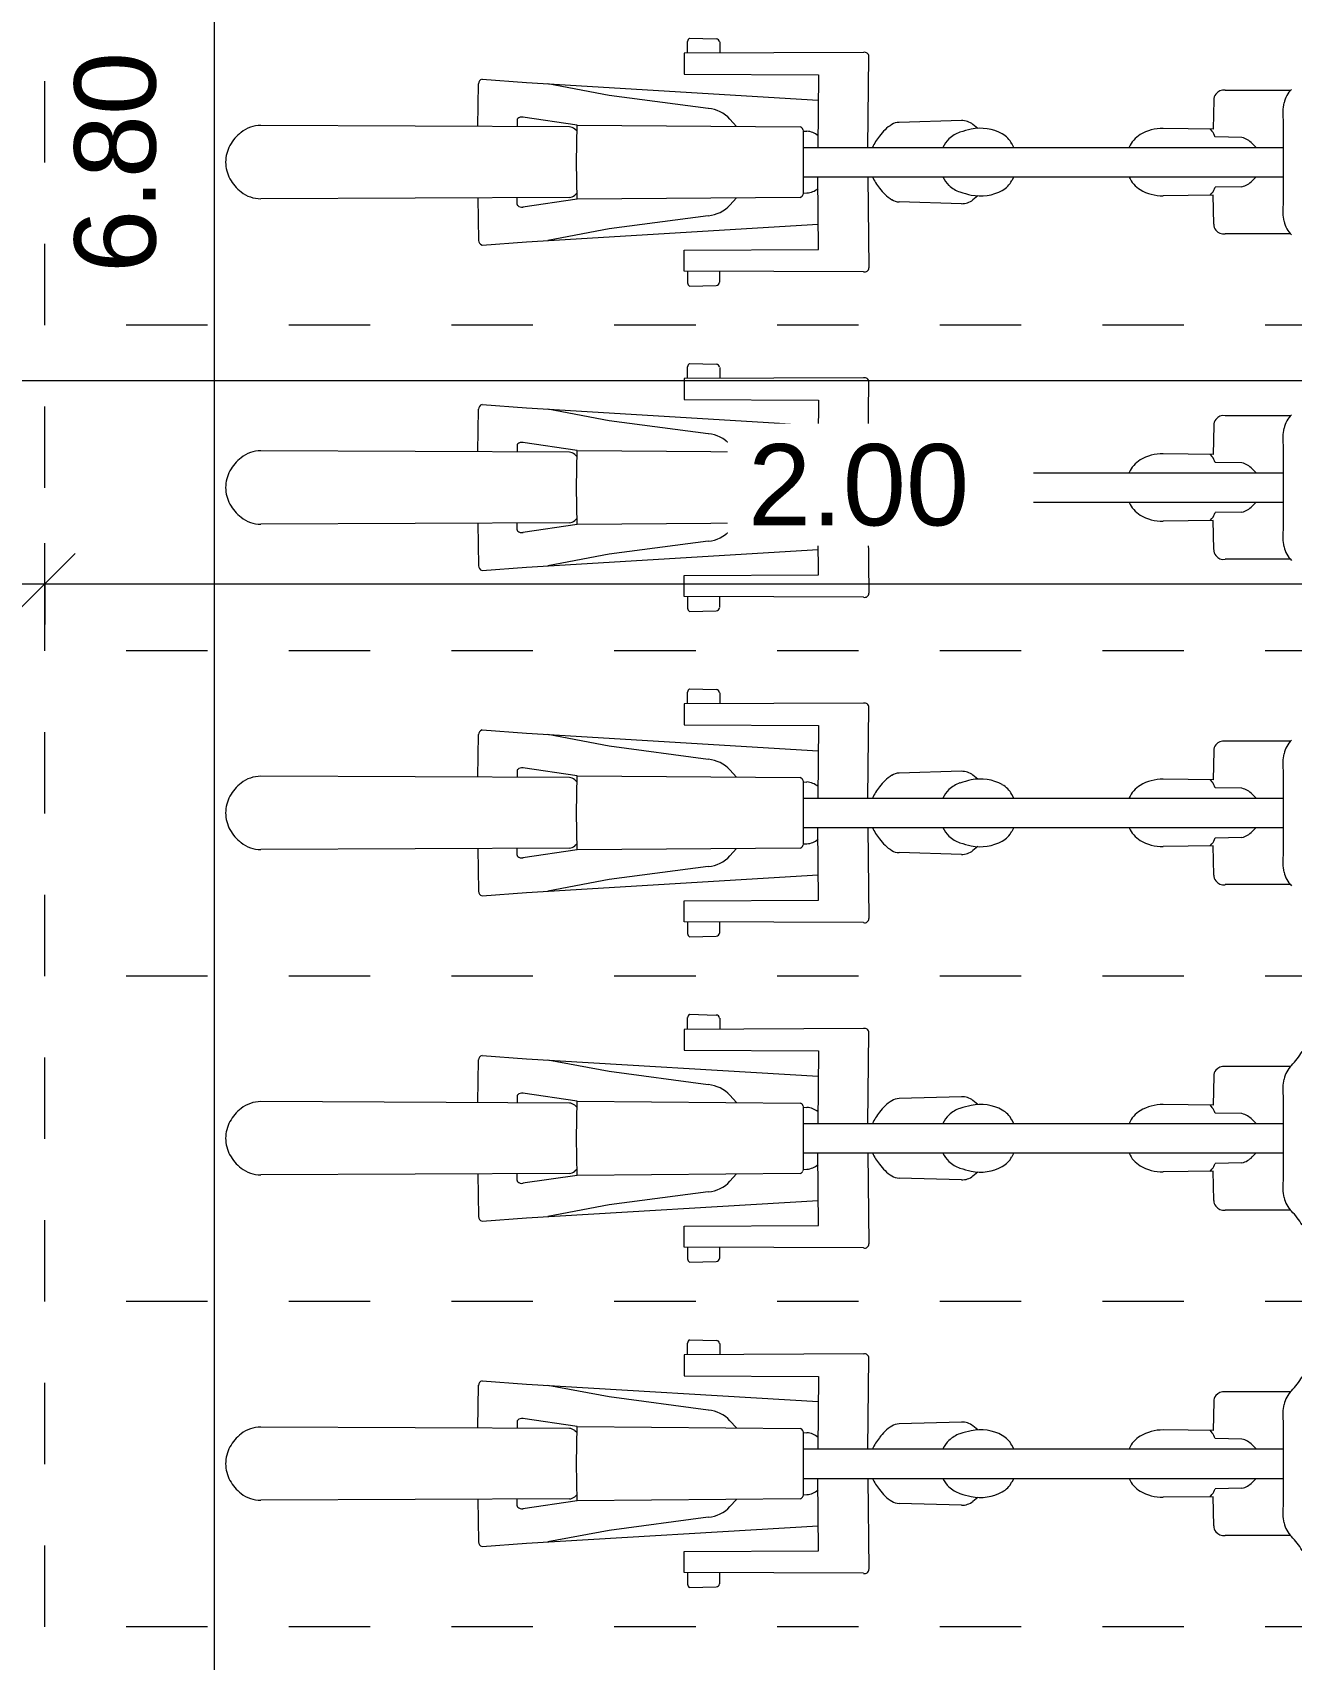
# Model space of a CAD drawing. Header units: metres. Extents: x -86 to 44, y -23 to 39.
# Drawn here: x 23.367 to 24.914, y -15.706 to -13.706 of the extents above; entities that cross this region are included whole.
import ezdxf

# ---------------------------------------------------------------- set-up
doc = ezdxf.new("R2010")
doc.units = ezdxf.units.M
doc.linetypes.add('_Verdeckte Linien_', pattern=[0.15, 0.1, -0.05])
for name, color, linetype, lineweight in [('A-____-____-DIMS', 7, 'Continuous', 5), ('A-____-____-DIMS-50', 7, 'Continuous', 5), ('A-DETL-GENF-HDLN', 7, '_Verdeckte Linien_', 9), ('A-DETL-GENF-OTLN', 7, 'Continuous', 9), ('C-PRKG-____-OTLN', 7, 'Continuous', 9)]:
    doc.layers.add(name, color=color, linetype=linetype, lineweight=lineweight)
doc.styles.add('Arial_1', font='arial.ttf', dxfattribs={"height": 0.1})
doc.dimstyles.new('SUB_Rohbau_fein_1', dxfattribs={"dimscale": 0.3048, "dimtxt": 0.102026, "dimasz": 0.246063, "dimexe": 0.164042, "dimexo": 0.0625, "dimgap": 0.123031, "dimtad": 1, "dimrnd": 0.005, "dimzin": 0, "dimdsep": 46, "dimtxsty": 'Arial_1', "dimblk1": 'OBLIQUE', "dimblk2": 'OBLIQUE', "dimsah": 1, "dimcen": 0.09, "dimazin": 0, "dimtfac": 1, "dimtdec": 4, "dimtix": 1, "dimtmove": 0, "dimatfit": 3, "dimfxl": 0.164042, "dimfxlon": 1, "dimtvp": 1, "dimtfill": 1, "dimtolj": 1, "dimtzin": 0, "dimarcsym": 2})
doc.dimstyles.new('SUB_Rohbau_fein_7', dxfattribs={"dimscale": 0.3048, "dimtxt": 0.102026, "dimasz": 0.246063, "dimexe": 0.164042, "dimexo": 0.0625, "dimgap": 0.123031, "dimtad": 1, "dimrnd": 0.005, "dimzin": 0, "dimdsep": 46, "dimtxsty": 'Arial_1', "dimblk1": 'OBLIQUE', "dimblk2": 'OBLIQUE', "dimsah": 1, "dimcen": 0.09, "dimazin": 0, "dimtfac": 1, "dimtdec": 4, "dimtix": 1, "dimtmove": 0, "dimatfit": 3, "dimfxl": 0.164042, "dimfxlon": 1, "dimtvp": 1, "dimtfill": 1, "dimtolj": 1, "dimtzin": 0, "dimarcsym": 2})

# ---------------------------------------------------------------- blocks, each defined once
blk = doc.blocks.new('Fahrradstellplatz - Fahrradstellplatz-23804821--01_UG_OK_FFB_AF')
at = {"layer": 'A-DETL-GENF-HDLN', "color": 253, "true_color": 0x999999}
for p, q in [((1.2, 2), (1.6, 2)), ((1.6, 2), (2, 2)), ((1.6, 0), (1.6, 2)), ((1.6, 0), (1.6, 2)), ((2, 2), (2.4, 2)), ((2, 0), (2, 2)), ((2, 0), (2, 2)), ((2.4, 2), (2.8, 2)), ((2.4, 0), (2.4, 2)), ((2.4, 0), (2.4, 2)), ((2.8, 2), (3.2, 2)), ((2.8, 0), (2.8, 2)), ((2.8, 0), (2.8, 2)), ((3.2, 2), (3.6, 2)), ((3.2, 0), (3.2, 2)), ((3.2, 0), (3.2, 2))]:
    blk.add_line(p, q, dxfattribs=at)
at = {"layer": 'A-DETL-GENF-OTLN', "color": 253, "true_color": 0x999999}
for p, q in [((1.7573, 1.3551), (1.7556, 1.7345)), ((1.8439, 1.3551), (1.8456, 1.7345)), ((2.1573, 1.3551), (2.1556, 1.7345)), ((2.2439, 1.3551), (2.2456, 1.7345)), ((2.5573, 1.3551), (2.5556, 1.7345)), ((2.6439, 1.3551), (2.6456, 1.7345)), ((2.9573, 1.3551), (2.9556, 1.7345)), ((3.0439, 1.3551), (3.0456, 1.7345)), ((3.3573, 1.3551), (3.3556, 1.7345)), ((3.4439, 1.3551), (3.4456, 1.7345)), ((1.6987, 1.4626), (1.7028, 1.408)), ((1.7568, 1.4679), (1.7043, 1.4669)), ((1.8444, 1.4679), (1.8969, 1.4669)), ((1.9025, 1.4626), (1.8984, 1.408)), ((2.0987, 1.4626), (2.1028, 1.408)), ((2.1568, 1.4679), (2.1043, 1.4669)), ((2.2444, 1.4679), (2.2969, 1.4669)), ((2.3025, 1.4626), (2.2984, 1.408)), ((2.4987, 1.4626), (2.5028, 1.408)), ((2.5568, 1.4679), (2.5043, 1.4669)), ((2.6444, 1.4679), (2.6969, 1.4669)), ((2.7025, 1.4626), (2.6984, 1.408)), ((2.8987, 1.4626), (2.9028, 1.408)), ((2.9568, 1.4679), (2.9043, 1.4669)), ((3.0444, 1.4679), (3.0969, 1.4669)), ((3.1025, 1.4626), (3.0984, 1.408)), ((3.2987, 1.4626), (3.3028, 1.408)), ((3.3568, 1.4679), (3.3043, 1.4669)), ((3.4444, 1.4679), (3.4969, 1.4669)), ((3.5025, 1.4626), (3.4984, 1.408)), ((1.7028, 1.408), (1.7243, 1.0493)), ((1.755, 1.3458), (1.7452, 1.4123)), ((1.7486, 1.4194), (1.757, 1.4194)), ((1.8526, 1.4194), (1.8442, 1.4194)), ((1.8462, 1.3458), (1.856, 1.4123)), ((1.8984, 1.408), (1.8769, 1.0493)), ((2.1028, 1.408), (2.1243, 1.0493)), ((2.155, 1.3458), (2.1452, 1.4123)), ((2.1486, 1.4194), (2.157, 1.4194)), ((2.2526, 1.4194), (2.2442, 1.4194)), ((2.2462, 1.3458), (2.256, 1.4123)), ((2.2984, 1.408), (2.2769, 1.0493)), ((2.5028, 1.408), (2.5243, 1.0493)), ((2.555, 1.3458), (2.5452, 1.4123)), ((2.5486, 1.4194), (2.557, 1.4194)), ((2.6526, 1.4194), (2.6442, 1.4194)), ((2.6462, 1.3458), (2.656, 1.4123)), ((2.6984, 1.408), (2.6769, 1.0493)), ((2.9028, 1.408), (2.9243, 1.0493)), ((2.955, 1.3458), (2.9452, 1.4123)), ((2.9486, 1.4194), (2.957, 1.4194)), ((3.0526, 1.4194), (3.0442, 1.4194)), ((3.0462, 1.3458), (3.056, 1.4123)), ((3.0984, 1.408), (3.0769, 1.0493)), ((3.3028, 1.408), (3.3243, 1.0493)), ((3.355, 1.3458), (3.3452, 1.4123)), ((3.3486, 1.4194), (3.357, 1.4194)), ((3.4526, 1.4194), (3.4442, 1.4194)), ((3.4462, 1.3458), (3.456, 1.4123)), ((3.4984, 1.408), (3.4769, 1.0493)), ((1.7186, 1.3065), (1.7044, 1.3816)), ((1.8826, 1.3065), (1.8968, 1.3816)), ((2.1186, 1.3065), (2.1044, 1.3816)), ((2.2826, 1.3065), (2.2968, 1.3816)), ((2.5186, 1.3065), (2.5044, 1.3816)), ((2.6826, 1.3065), (2.6968, 1.3816)), ((2.9186, 1.3065), (2.9044, 1.3816)), ((3.0826, 1.3065), (3.0968, 1.3816)), ((3.3186, 1.3065), (3.3044, 1.3816)), ((3.4826, 1.3065), (3.4968, 1.3816)), ((1.755, 1.3458), (1.8006, 1.3465)), ((1.7573, 1.0716), (1.755, 1.3458)), ((1.7623, 1.3459), (1.76, 1.3486)), ((1.8006, 1.3465), (1.8462, 1.3458)), ((1.8389, 1.3459), (1.8411, 1.3486)), ((1.8462, 1.3458), (1.8439, 1.0716)), ((2.155, 1.3458), (2.2006, 1.3465)), ((2.1573, 1.0716), (2.155, 1.3458)), ((2.1623, 1.3459), (2.16, 1.3486)), ((2.2006, 1.3465), (2.2462, 1.3458)), ((2.2389, 1.3459), (2.2411, 1.3486)), ((2.2462, 1.3458), (2.2439, 1.0716)), ((2.555, 1.3458), (2.6006, 1.3465)), ((2.5573, 1.0716), (2.555, 1.3458)), ((2.5623, 1.3459), (2.56, 1.3486)), ((2.6006, 1.3465), (2.6462, 1.3458)), ((2.6389, 1.3459), (2.6411, 1.3486)), ((2.6462, 1.3458), (2.6439, 1.0716)), ((2.955, 1.3458), (3.0006, 1.3465)), ((2.9573, 1.0716), (2.955, 1.3458)), ((2.9623, 1.3459), (2.96, 1.3486)), ((3.0006, 1.3465), (3.0462, 1.3458)), ((3.0389, 1.3459), (3.0411, 1.3486)), ((3.0462, 1.3458), (3.0439, 1.0716)), ((3.355, 1.3458), (3.4006, 1.3465)), ((3.3573, 1.0716), (3.355, 1.3458)), ((3.3623, 1.3459), (3.36, 1.3486)), ((3.4006, 1.3465), (3.4462, 1.3458)), ((3.4389, 1.3459), (3.4411, 1.3486)), ((3.4462, 1.3458), (3.4439, 1.0716)), ((1.7347, 1.1845), (1.7186, 1.3065)), ((1.8664, 1.1845), (1.8826, 1.3065)), ((2.1347, 1.1845), (2.1186, 1.3065)), ((2.2664, 1.1845), (2.2826, 1.3065)), ((2.5347, 1.1845), (2.5186, 1.3065)), ((2.6664, 1.1845), (2.6826, 1.3065)), ((2.9347, 1.1845), (2.9186, 1.3065)), ((3.0664, 1.1845), (3.0826, 1.3065)), ((3.3347, 1.1845), (3.3186, 1.3065)), ((3.4664, 1.1845), (3.4826, 1.3065)), ((1.6482, 1.2074), (1.6491, 1.1747)), ((1.6666, 1.2102), (1.6523, 1.21)), ((1.6658, 0.9937), (1.6667, 1.2142)), ((1.6667, 1.2142), (1.6925, 1.2142)), ((1.6925, 1.2142), (1.6933, 1.049)), ((1.9087, 1.2142), (1.9079, 1.049)), ((1.9345, 1.2142), (1.9087, 1.2142)), ((1.9354, 0.9937), (1.9345, 1.2142)), ((1.9345, 1.2102), (1.9489, 1.21)), ((1.953, 1.2074), (1.9521, 1.1747)), ((2.0482, 1.2074), (2.0491, 1.1747)), ((2.0666, 1.2102), (2.0523, 1.21)), ((2.0658, 0.9937), (2.0667, 1.2142)), ((2.0667, 1.2142), (2.0925, 1.2142)), ((2.0925, 1.2142), (2.0933, 1.049)), ((2.3087, 1.2142), (2.3079, 1.049)), ((2.3345, 1.2142), (2.3087, 1.2142)), ((2.3354, 0.9937), (2.3345, 1.2142)), ((2.3345, 1.2102), (2.3489, 1.21)), ((2.353, 1.2074), (2.3521, 1.1747)), ((2.4482, 1.2074), (2.4491, 1.1747)), ((2.4666, 1.2102), (2.4523, 1.21)), ((2.4658, 0.9937), (2.4667, 1.2142)), ((2.4667, 1.2142), (2.4925, 1.2142)), ((2.4925, 1.2142), (2.4933, 1.049)), ((2.7087, 1.2142), (2.7079, 1.049)), ((2.7345, 1.2142), (2.7087, 1.2142)), ((2.7354, 0.9937), (2.7345, 1.2142)), ((2.7345, 1.2102), (2.7489, 1.21)), ((2.753, 1.2074), (2.7521, 1.1747)), ((2.8482, 1.2074), (2.8491, 1.1747)), ((2.8666, 1.2102), (2.8523, 1.21)), ((2.8658, 0.9937), (2.8667, 1.2142)), ((2.8667, 1.2142), (2.8925, 1.2142)), ((2.8925, 1.2142), (2.8933, 1.049)), ((3.1087, 1.2142), (3.1079, 1.049)), ((3.1345, 1.2142), (3.1087, 1.2142)), ((3.1354, 0.9937), (3.1345, 1.2142)), ((3.1345, 1.2102), (3.1489, 1.21)), ((3.153, 1.2074), (3.1521, 1.1747)), ((3.2482, 1.2074), (3.2491, 1.1747)), ((3.2666, 1.2102), (3.2523, 1.21)), ((3.2658, 0.9937), (3.2667, 1.2142)), ((3.2667, 1.2142), (3.2925, 1.2142)), ((3.2925, 1.2142), (3.2933, 1.049)), ((3.5087, 1.2142), (3.5079, 1.049)), ((3.5345, 1.2142), (3.5087, 1.2142)), ((3.5354, 0.9937), (3.5345, 1.2142)), ((3.5345, 1.2102), (3.5489, 1.21)), ((3.553, 1.2074), (3.5521, 1.1747)), ((1.6529, 1.1705), (1.6665, 1.1702)), ((1.9483, 1.1705), (1.9347, 1.1702)), ((2.0529, 1.1705), (2.0665, 1.1702)), ((2.3483, 1.1705), (2.3347, 1.1702)), ((2.4529, 1.1705), (2.4665, 1.1702)), ((2.7483, 1.1705), (2.7347, 1.1702)), ((2.8529, 1.1705), (2.8665, 1.1702)), ((3.1483, 1.1705), (3.1347, 1.1702)), ((3.2529, 1.1705), (3.2665, 1.1702)), ((3.5483, 1.1705), (3.5347, 1.1702)), ((1.7567, 1.1498), (1.7478, 1.1579)), ((1.8445, 1.1498), (1.8534, 1.1579)), ((2.1567, 1.1498), (2.1478, 1.1579)), ((2.2445, 1.1498), (2.2534, 1.1579)), ((2.5567, 1.1498), (2.5478, 1.1579)), ((2.6445, 1.1498), (2.6534, 1.1579)), ((2.9567, 1.1498), (2.9478, 1.1579)), ((3.0445, 1.1498), (3.0534, 1.1579)), ((3.3567, 1.1498), (3.3478, 1.1579)), ((3.4445, 1.1498), (3.4534, 1.1579)), ((1.7604, 1.0681), (1.7621, 1.0675)), ((1.7621, 1.0675), (1.8006, 1.0674)), ((1.7624, 1.0675), (1.7627, 1.0634)), ((1.7825, 1.0675), (1.7825, 0.478)), ((1.8006, 1.0674), (1.8391, 1.0675)), ((1.8187, 1.0675), (1.8187, 0.478)), ((1.8387, 1.0675), (1.8385, 1.0634)), ((1.8391, 1.0675), (1.8408, 1.0681)), ((2.1604, 1.0681), (2.1621, 1.0675)), ((2.1621, 1.0675), (2.2006, 1.0674)), ((2.1624, 1.0675), (2.1627, 1.0634)), ((2.1825, 1.0675), (2.1825, 0.478)), ((2.2006, 1.0674), (2.2391, 1.0675)), ((2.2187, 1.0675), (2.2187, 0.478)), ((2.2387, 1.0675), (2.2385, 1.0634)), ((2.2391, 1.0675), (2.2408, 1.0681)), ((2.5604, 1.0681), (2.5621, 1.0675)), ((2.5621, 1.0675), (2.6006, 1.0674)), ((2.5624, 1.0675), (2.5627, 1.0634)), ((2.5825, 1.0675), (2.5825, 0.478)), ((2.6006, 1.0674), (2.6391, 1.0675)), ((2.6187, 1.0675), (2.6187, 0.478)), ((2.6387, 1.0675), (2.6385, 1.0634)), ((2.6391, 1.0675), (2.6408, 1.0681)), ((2.9604, 1.0681), (2.9621, 1.0675)), ((2.9621, 1.0675), (3.0006, 1.0674)), ((2.9624, 1.0675), (2.9627, 1.0634)), ((2.9825, 1.0675), (2.9825, 0.478)), ((3.0006, 1.0674), (3.0391, 1.0675)), ((3.0187, 1.0675), (3.0187, 0.478)), ((3.0387, 1.0675), (3.0385, 1.0634)), ((3.0391, 1.0675), (3.0408, 1.0681)), ((3.3604, 1.0681), (3.3621, 1.0675)), ((3.3621, 1.0675), (3.4006, 1.0674)), ((3.3624, 1.0675), (3.3627, 1.0634)), ((3.3825, 1.0675), (3.3825, 0.478)), ((3.4006, 1.0674), (3.4391, 1.0675)), ((3.4187, 1.0675), (3.4187, 0.478)), ((3.4387, 1.0675), (3.4385, 1.0634)), ((3.4391, 1.0675), (3.4408, 1.0681)), ((1.6933, 1.049), (1.7825, 1.0497)), ((1.9079, 1.049), (1.8187, 1.0497)), ((2.0933, 1.049), (2.1825, 1.0497)), ((2.3079, 1.049), (2.2187, 1.0497)), ((2.4933, 1.049), (2.5825, 1.0497)), ((2.7079, 1.049), (2.6187, 1.0497)), ((2.8933, 1.049), (2.9825, 1.0497)), ((3.1079, 1.049), (3.0187, 1.0497)), ((3.2933, 1.049), (3.3825, 1.0497)), ((3.5079, 1.049), (3.4187, 1.0497)), ((1.7825, 0.9883), (1.6707, 0.9872)), ((1.8187, 0.9883), (1.9305, 0.9872)), ((2.1825, 0.9883), (2.0707, 0.9872)), ((2.2187, 0.9883), (2.3305, 0.9872)), ((2.5825, 0.9883), (2.4707, 0.9872)), ((2.6187, 0.9883), (2.7305, 0.9872)), ((2.9825, 0.9883), (2.8707, 0.9872)), ((3.0187, 0.9883), (3.1305, 0.9872)), ((3.3825, 0.9883), (3.2707, 0.9872)), ((3.4187, 0.9883), (3.5305, 0.9872)), ((1.7495, 0.8735), (1.7517, 0.95)), ((1.8517, 0.8735), (1.8495, 0.95)), ((2.1495, 0.8735), (2.1517, 0.95)), ((2.2517, 0.8735), (2.2495, 0.95)), ((2.5495, 0.8735), (2.5517, 0.95)), ((2.6517, 0.8735), (2.6495, 0.95)), ((2.9495, 0.8735), (2.9517, 0.95)), ((3.0517, 0.8735), (3.0495, 0.95)), ((3.3495, 0.8735), (3.3517, 0.95)), ((3.4517, 0.8735), (3.4495, 0.95)), ((1.7591, 0.8532), (1.7542, 0.8592)), ((1.8421, 0.8532), (1.847, 0.8592)), ((2.1591, 0.8532), (2.1542, 0.8592)), ((2.2421, 0.8532), (2.247, 0.8592)), ((2.5591, 0.8532), (2.5542, 0.8592)), ((2.6421, 0.8532), (2.647, 0.8592)), ((2.9591, 0.8532), (2.9542, 0.8592)), ((3.0421, 0.8532), (3.047, 0.8592)), ((3.3591, 0.8532), (3.3542, 0.8592)), ((3.4421, 0.8532), (3.447, 0.8592)), ((1.7825, 0.809), (1.7779, 0.8114)), ((1.8187, 0.809), (1.8233, 0.8114)), ((2.1825, 0.809), (2.1779, 0.8114)), ((2.2187, 0.809), (2.2233, 0.8114)), ((2.5825, 0.809), (2.5779, 0.8114)), ((2.6187, 0.809), (2.6233, 0.8114)), ((2.9825, 0.809), (2.9779, 0.8114)), ((3.0187, 0.809), (3.0233, 0.8114)), ((3.3825, 0.809), (3.3779, 0.8114)), ((3.4187, 0.809), (3.4233, 0.8114)), ((1.76, 0.564), (1.7592, 0.6253)), ((1.8412, 0.564), (1.842, 0.6253)), ((2.16, 0.564), (2.1592, 0.6253)), ((2.2412, 0.564), (2.242, 0.6253)), ((2.56, 0.564), (2.5592, 0.6253)), ((2.6412, 0.564), (2.642, 0.6253)), ((2.96, 0.564), (2.9592, 0.6253)), ((3.0412, 0.564), (3.042, 0.6253)), ((3.36, 0.564), (3.3592, 0.6253)), ((3.4412, 0.564), (3.442, 0.6253)), ((1.7242, 0.5633), (1.76, 0.564)), ((1.7599, 0.5677), (1.7626, 0.5655)), ((1.7703, 0.5287), (1.7697, 0.5614)), ((1.8309, 0.5287), (1.8315, 0.5614)), ((1.8413, 0.5677), (1.8386, 0.5655)), ((1.877, 0.5633), (1.8412, 0.564)), ((2.1242, 0.5633), (2.16, 0.564)), ((2.1599, 0.5677), (2.1626, 0.5655)), ((2.1703, 0.5287), (2.1697, 0.5614)), ((2.2309, 0.5287), (2.2315, 0.5614)), ((2.2413, 0.5677), (2.2386, 0.5655)), ((2.277, 0.5633), (2.2412, 0.564)), ((2.5242, 0.5633), (2.56, 0.564)), ((2.5599, 0.5677), (2.5626, 0.5655)), ((2.5703, 0.5287), (2.5697, 0.5614)), ((2.6309, 0.5287), (2.6315, 0.5614)), ((2.6413, 0.5677), (2.6386, 0.5655)), ((2.677, 0.5633), (2.6412, 0.564)), ((2.9242, 0.5633), (2.96, 0.564)), ((2.9599, 0.5677), (2.9626, 0.5655)), ((2.9703, 0.5287), (2.9697, 0.5614)), ((3.0309, 0.5287), (3.0315, 0.5614)), ((3.0413, 0.5677), (3.0386, 0.5655)), ((3.077, 0.5633), (3.0412, 0.564)), ((3.3242, 0.5633), (3.36, 0.564)), ((3.3599, 0.5677), (3.3626, 0.5655)), ((3.3703, 0.5287), (3.3697, 0.5614)), ((3.4309, 0.5287), (3.4315, 0.5614)), ((3.4413, 0.5677), (3.4386, 0.5655)), ((3.477, 0.5633), (3.4412, 0.564)), ((1.7124, 0.469), (1.7124, 0.5492)), ((1.8888, 0.469), (1.8888, 0.5492)), ((2.1124, 0.469), (2.1124, 0.5492)), ((2.2888, 0.469), (2.2888, 0.5492)), ((2.5124, 0.469), (2.5124, 0.5492)), ((2.6888, 0.469), (2.6888, 0.5492)), ((2.9124, 0.469), (2.9124, 0.5492)), ((3.0888, 0.469), (3.0888, 0.5492)), ((3.3124, 0.469), (3.3124, 0.5492)), ((3.4888, 0.469), (3.4888, 0.5492)), ((1.7825, 0.5111), (1.7776, 0.516)), ((1.8187, 0.5111), (1.8236, 0.516)), ((2.1825, 0.5111), (2.1776, 0.516)), ((2.2187, 0.5111), (2.2236, 0.516)), ((2.5825, 0.5111), (2.5776, 0.516)), ((2.6187, 0.5111), (2.6236, 0.516)), ((2.9825, 0.5111), (2.9776, 0.516)), ((3.0187, 0.5111), (3.0236, 0.516)), ((3.3825, 0.5111), (3.3776, 0.516)), ((3.4187, 0.5111), (3.4236, 0.516)), ((1.8006, 0.4779), (1.7482, 0.4781)), ((1.853, 0.4781), (1.8006, 0.4779)), ((2.2006, 0.4779), (2.1482, 0.4781)), ((2.253, 0.4781), (2.2006, 0.4779)), ((2.6006, 0.4779), (2.5482, 0.4781)), ((2.653, 0.4781), (2.6006, 0.4779)), ((3.0006, 0.4779), (2.9482, 0.4781)), ((3.053, 0.4781), (3.0006, 0.4779)), ((3.4006, 0.4779), (3.3482, 0.4781)), ((3.453, 0.4781), (3.4006, 0.4779))]:
    blk.add_line(p, q, dxfattribs=at)
for centre, radius, start, end in [((1.8058, 1.7256), 0.0534, 118.8234, 141.5969), ((1.8007, 1.7348), 0.0429, 90.2027, 118.8234), ((1.8004, 1.7348), 0.0429, 61.1766, 89.7973), ((1.7954, 1.7256), 0.0534, 38.4031, 61.1766), ((2.2058, 1.7256), 0.0534, 118.8234, 141.5969), ((2.2007, 1.7348), 0.0429, 90.2027, 118.8234), ((2.2004, 1.7348), 0.0429, 61.1766, 89.7973), ((2.1954, 1.7256), 0.0534, 38.4031, 61.1766), ((2.6058, 1.7256), 0.0534, 118.8234, 141.5969), ((2.6007, 1.7348), 0.0429, 90.2027, 118.8234), ((2.6004, 1.7348), 0.0429, 61.1766, 89.7973), ((2.5954, 1.7256), 0.0534, 38.4031, 61.1766), ((3.0058, 1.7256), 0.0534, 118.8234, 141.5969), ((3.0007, 1.7348), 0.0429, 90.2027, 118.8234), ((3.0004, 1.7348), 0.0429, 61.1766, 89.7973), ((2.9954, 1.7256), 0.0534, 38.4031, 61.1766), ((3.4058, 1.7256), 0.0534, 118.8234, 141.5969), ((3.4007, 1.7348), 0.0429, 90.2027, 118.8234), ((3.4004, 1.7348), 0.0429, 61.1766, 89.7973), ((3.3954, 1.7256), 0.0534, 38.4031, 61.1766), ((1.7944, 1.7346), 0.0388, 141.5969, 180.2571), ((1.8068, 1.7346), 0.0388, 359.7429, 38.4031), ((2.1944, 1.7346), 0.0388, 141.5969, 180.2571), ((2.2068, 1.7346), 0.0388, 359.7429, 38.4031), ((2.5944, 1.7346), 0.0388, 141.5969, 180.2571), ((2.6068, 1.7346), 0.0388, 359.7429, 38.4031), ((2.9944, 1.7346), 0.0388, 141.5969, 180.2571), ((3.0068, 1.7346), 0.0388, 359.7429, 38.4031), ((3.3944, 1.7346), 0.0388, 141.5969, 180.2571), ((3.4068, 1.7346), 0.0388, 359.7429, 38.4031), ((1.7045, 1.4608), 0.00606, 91.0937, 163.2001), ((1.8967, 1.4608), 0.00606, 16.7999, 88.9063), ((2.1045, 1.4608), 0.00606, 91.0937, 163.2001), ((2.2967, 1.4608), 0.00606, 16.7999, 88.9063), ((2.5045, 1.4608), 0.00606, 91.0937, 163.2001), ((2.6967, 1.4608), 0.00606, 16.7999, 88.9063), ((2.9045, 1.4608), 0.00606, 91.0937, 163.2001), ((3.0967, 1.4608), 0.00606, 16.7999, 88.9063), ((3.3045, 1.4608), 0.00606, 91.0937, 163.2001), ((3.4967, 1.4608), 0.00606, 16.7999, 88.9063), ((1.7532, 1.4134), 0.00806, 139.5195, 188.3681), ((1.7486, 1.4174), 0.00199, 89.2163, 139.5195), ((1.8526, 1.4174), 0.00199, 40.4805, 90.7837), ((1.848, 1.4134), 0.00806, 351.6319, 40.4805), ((2.1532, 1.4134), 0.00806, 139.5195, 188.3681), ((2.1486, 1.4174), 0.00199, 89.2163, 139.5195), ((2.2526, 1.4174), 0.00199, 40.4805, 90.7837), ((2.248, 1.4134), 0.00806, 351.6319, 40.4805), ((2.5532, 1.4134), 0.00806, 139.5195, 188.3681), ((2.5486, 1.4174), 0.00199, 89.2163, 139.5195), ((2.6526, 1.4174), 0.00199, 40.4805, 90.7837), ((2.648, 1.4134), 0.00806, 351.6319, 40.4805), ((2.9532, 1.4134), 0.00806, 139.5195, 188.3681), ((2.9486, 1.4174), 0.00199, 89.2163, 139.5195), ((3.0526, 1.4174), 0.00199, 40.4805, 90.7837), ((3.048, 1.4134), 0.00806, 351.6319, 40.4805), ((3.3532, 1.4134), 0.00806, 139.5195, 188.3681), ((3.3486, 1.4174), 0.00199, 89.2163, 139.5195), ((3.4526, 1.4174), 0.00199, 40.4805, 90.7837), ((3.448, 1.4134), 0.00806, 351.6319, 40.4805), ((1.7689, 1.3562), 0.0117, 185.1134, 220.3907), ((1.8323, 1.3562), 0.0117, 319.6093, 354.8866), ((2.1689, 1.3562), 0.0117, 185.1134, 220.3907), ((2.2323, 1.3562), 0.0117, 319.6093, 354.8866), ((2.5689, 1.3562), 0.0117, 185.1134, 220.3907), ((2.6323, 1.3562), 0.0117, 319.6093, 354.8866), ((2.9689, 1.3562), 0.0117, 185.1134, 220.3907), ((3.0323, 1.3562), 0.0117, 319.6093, 354.8866), ((3.3689, 1.3562), 0.0117, 185.1134, 220.3907), ((3.4323, 1.3562), 0.0117, 319.6093, 354.8866), ((1.6524, 1.2054), 0.00464, 90.4692, 154.4859), ((1.9488, 1.2054), 0.00464, 25.5141, 89.5308), ((2.0524, 1.2054), 0.00464, 90.4692, 154.4859), ((2.3488, 1.2054), 0.00464, 25.5141, 89.5308), ((2.4524, 1.2054), 0.00464, 90.4692, 154.4859), ((2.7488, 1.2054), 0.00464, 25.5141, 89.5308), ((2.8524, 1.2054), 0.00464, 90.4692, 154.4859), ((3.1488, 1.2054), 0.00464, 25.5141, 89.5308), ((3.2524, 1.2054), 0.00464, 90.4692, 154.4859), ((3.5488, 1.2054), 0.00464, 25.5141, 89.5308), ((1.7758, 1.1882), 0.0413, 185.2207, 227.2443), ((1.8254, 1.1882), 0.0413, 312.7557, 354.7793), ((2.1758, 1.1882), 0.0413, 185.2207, 227.2443), ((2.2254, 1.1882), 0.0413, 312.7557, 354.7793), ((2.5758, 1.1882), 0.0413, 185.2207, 227.2443), ((2.6254, 1.1882), 0.0413, 312.7557, 354.7793), ((2.9758, 1.1882), 0.0413, 185.2207, 227.2443), ((3.0254, 1.1882), 0.0413, 312.7557, 354.7793), ((3.3758, 1.1882), 0.0413, 185.2207, 227.2443), ((3.4254, 1.1882), 0.0413, 312.7557, 354.7793), ((1.6535, 1.1749), 0.00438, 181.6744, 261.5061), ((1.9477, 1.1749), 0.00438, 278.4939, 358.3256), ((2.0535, 1.1749), 0.00438, 181.6744, 261.5061), ((2.3477, 1.1749), 0.00438, 278.4939, 358.3256), ((2.4535, 1.1749), 0.00438, 181.6744, 261.5061), ((2.7477, 1.1749), 0.00438, 278.4939, 358.3256), ((2.8535, 1.1749), 0.00438, 181.6744, 261.5061), ((3.1477, 1.1749), 0.00438, 278.4939, 358.3256), ((3.2535, 1.1749), 0.00438, 181.6744, 261.5061), ((3.5477, 1.1749), 0.00438, 278.4939, 358.3256), ((1.762, 1.0727), 0.00483, 193.2596, 250.1257), ((1.7854, 1.0646), 0.0228, 183.0499, 221.2324), ((1.8158, 1.0646), 0.0228, 318.7676, 356.9501), ((1.8392, 1.0727), 0.00483, 289.8743, 346.7404), ((2.162, 1.0727), 0.00483, 193.2596, 250.1257), ((2.1854, 1.0646), 0.0228, 183.0499, 221.2324), ((2.2158, 1.0646), 0.0228, 318.7676, 356.9501), ((2.2392, 1.0727), 0.00483, 289.8743, 346.7404), ((2.562, 1.0727), 0.00483, 193.2596, 250.1257), ((2.5854, 1.0646), 0.0228, 183.0499, 221.2324), ((2.6158, 1.0646), 0.0228, 318.7676, 356.9501), ((2.6392, 1.0727), 0.00483, 289.8743, 346.7404), ((2.962, 1.0727), 0.00483, 193.2596, 250.1257), ((2.9854, 1.0646), 0.0228, 183.0499, 221.2324), ((3.0158, 1.0646), 0.0228, 318.7676, 356.9501), ((3.0392, 1.0727), 0.00483, 289.8743, 346.7404), ((3.362, 1.0727), 0.00483, 193.2596, 250.1257), ((3.3854, 1.0646), 0.0228, 183.0499, 221.2324), ((3.4158, 1.0646), 0.0228, 318.7676, 356.9501), ((3.4392, 1.0727), 0.00483, 289.8743, 346.7404), ((1.6706, 0.9923), 0.00508, 164.2179, 270.5532), ((1.8288, 0.893), 0.1011, 117.2613, 126.5019), ((1.7724, 0.893), 0.1011, 53.4981, 62.7387), ((1.9305, 0.9923), 0.00508, 269.4468, 15.7821), ((2.0706, 0.9923), 0.00508, 164.2179, 270.5532), ((2.2288, 0.893), 0.1011, 117.2613, 126.5019), ((2.1724, 0.893), 0.1011, 53.4981, 62.7387), ((2.3305, 0.9923), 0.00508, 269.4468, 15.7821), ((2.4706, 0.9923), 0.00508, 164.2179, 270.5532), ((2.6288, 0.893), 0.1011, 117.2613, 126.5019), ((2.5724, 0.893), 0.1011, 53.4981, 62.7387), ((2.7305, 0.9923), 0.00508, 269.4468, 15.7821), ((2.8706, 0.9923), 0.00508, 164.2179, 270.5532), ((3.0288, 0.893), 0.1011, 117.2613, 126.5019), ((2.9724, 0.893), 0.1011, 53.4981, 62.7387), ((3.1305, 0.9923), 0.00508, 269.4468, 15.7821), ((3.2706, 0.9923), 0.00508, 164.2179, 270.5532), ((3.4288, 0.893), 0.1011, 117.2613, 126.5019), ((3.3724, 0.893), 0.1011, 53.4981, 62.7387), ((3.5305, 0.9923), 0.00508, 269.4468, 15.7821), ((1.8028, 0.9281), 0.0574, 126.5019, 147.5068), ((1.7984, 0.9281), 0.0574, 32.4932, 53.4981), ((2.2028, 0.9281), 0.0574, 126.5019, 147.5068), ((2.1984, 0.9281), 0.0574, 32.4932, 53.4981), ((2.6028, 0.9281), 0.0574, 126.5019, 147.5068), ((2.5984, 0.9281), 0.0574, 32.4932, 53.4981), ((3.0028, 0.9281), 0.0574, 126.5019, 147.5068), ((2.9984, 0.9281), 0.0574, 32.4932, 53.4981), ((3.4028, 0.9281), 0.0574, 126.5019, 147.5068), ((3.3984, 0.9281), 0.0574, 32.4932, 53.4981), ((1.7693, 0.9495), 0.0176, 147.5068, 178.3381), ((1.8319, 0.9495), 0.0176, 1.6619, 32.4932), ((2.1693, 0.9495), 0.0176, 147.5068, 178.3381), ((2.2319, 0.9495), 0.0176, 1.6619, 32.4932), ((2.5693, 0.9495), 0.0176, 147.5068, 178.3381), ((2.6319, 0.9495), 0.0176, 1.6619, 32.4932), ((2.9693, 0.9495), 0.0176, 147.5068, 178.3381), ((3.0319, 0.9495), 0.0176, 1.6619, 32.4932), ((3.3693, 0.9495), 0.0176, 147.5068, 178.3381), ((3.4319, 0.9495), 0.0176, 1.6619, 32.4932), ((1.7986, 0.8634), 0.0367, 136.3239, 161.1879), ((1.7961, 0.8658), 0.0333, 114.1511, 136.3239), ((1.8051, 0.8658), 0.0333, 43.6761, 65.8489), ((1.8026, 0.8634), 0.0367, 18.8121, 43.6761), ((2.1986, 0.8634), 0.0367, 136.3239, 161.1879), ((2.1961, 0.8658), 0.0333, 114.1511, 136.3239), ((2.2051, 0.8658), 0.0333, 43.6761, 65.8489), ((2.2026, 0.8634), 0.0367, 18.8121, 43.6761), ((2.5986, 0.8634), 0.0367, 136.3239, 161.1879), ((2.5961, 0.8658), 0.0333, 114.1511, 136.3239), ((2.6051, 0.8658), 0.0333, 43.6761, 65.8489), ((2.6026, 0.8634), 0.0367, 18.8121, 43.6761), ((2.9986, 0.8634), 0.0367, 136.3239, 161.1879), ((2.9961, 0.8658), 0.0333, 114.1511, 136.3239), ((3.0051, 0.8658), 0.0333, 43.6761, 65.8489), ((3.0026, 0.8634), 0.0367, 18.8121, 43.6761), ((3.3986, 0.8634), 0.0367, 136.3239, 161.1879), ((3.3961, 0.8658), 0.0333, 114.1511, 136.3239), ((3.4051, 0.8658), 0.0333, 43.6761, 65.8489), ((3.4026, 0.8634), 0.0367, 18.8121, 43.6761), ((1.7712, 0.8728), 0.0217, 178.2161, 218.6857), ((1.8151, 0.8501), 0.0561, 168.5086, 208.7294), ((1.871, 0.8388), 0.1131, 161.1879, 168.5086), ((1.7861, 0.8501), 0.0561, 331.2706, 11.4914), ((1.7302, 0.8388), 0.1131, 11.4914, 18.8121), ((1.83, 0.8728), 0.0217, 321.3143, 1.7839), ((2.1712, 0.8728), 0.0217, 178.2161, 218.6857), ((2.2151, 0.8501), 0.0561, 168.5086, 208.7294), ((2.271, 0.8388), 0.1131, 161.1879, 168.5086), ((2.1861, 0.8501), 0.0561, 331.2706, 11.4914), ((2.1302, 0.8388), 0.1131, 11.4914, 18.8121), ((2.23, 0.8728), 0.0217, 321.3143, 1.7839), ((2.5712, 0.8728), 0.0217, 178.2161, 218.6857), ((2.6151, 0.8501), 0.0561, 168.5086, 208.7294), ((2.671, 0.8388), 0.1131, 161.1879, 168.5086), ((2.5861, 0.8501), 0.0561, 331.2706, 11.4914), ((2.5302, 0.8388), 0.1131, 11.4914, 18.8121), ((2.63, 0.8728), 0.0217, 321.3143, 1.7839), ((2.9712, 0.8728), 0.0217, 178.2161, 218.6857), ((3.0151, 0.8501), 0.0561, 168.5086, 208.7294), ((3.071, 0.8388), 0.1131, 161.1879, 168.5086), ((2.9861, 0.8501), 0.0561, 331.2706, 11.4914), ((2.9302, 0.8388), 0.1131, 11.4914, 18.8121), ((3.03, 0.8728), 0.0217, 321.3143, 1.7839), ((3.3712, 0.8728), 0.0217, 178.2161, 218.6857), ((3.4151, 0.8501), 0.0561, 168.5086, 208.7294), ((3.471, 0.8388), 0.1131, 161.1879, 168.5086), ((3.3861, 0.8501), 0.0561, 331.2706, 11.4914), ((3.3302, 0.8388), 0.1131, 11.4914, 18.8121), ((3.43, 0.8728), 0.0217, 321.3143, 1.7839), ((1.7914, 0.8372), 0.0291, 208.7294, 242.3562), ((1.8097, 0.8372), 0.0291, 297.6438, 331.2706), ((2.1914, 0.8372), 0.0291, 208.7294, 242.3562), ((2.2097, 0.8372), 0.0291, 297.6438, 331.2706), ((2.5914, 0.8372), 0.0291, 208.7294, 242.3562), ((2.6097, 0.8372), 0.0291, 297.6438, 331.2706), ((2.9914, 0.8372), 0.0291, 208.7294, 242.3562), ((3.0097, 0.8372), 0.0291, 297.6438, 331.2706), ((3.3914, 0.8372), 0.0291, 208.7294, 242.3562), ((3.4097, 0.8372), 0.0291, 297.6438, 331.2706), ((1.7952, 0.6369), 0.033, 113.0393, 149.4774), ((1.806, 0.6369), 0.033, 30.5226, 66.9607), ((2.1952, 0.6369), 0.033, 113.0393, 149.4774), ((2.206, 0.6369), 0.033, 30.5226, 66.9607), ((2.5952, 0.6369), 0.033, 113.0393, 149.4774), ((2.606, 0.6369), 0.033, 30.5226, 66.9607), ((2.9952, 0.6369), 0.033, 113.0393, 149.4774), ((3.006, 0.6369), 0.033, 30.5226, 66.9607), ((3.3952, 0.6369), 0.033, 113.0393, 149.4774), ((3.406, 0.6369), 0.033, 30.5226, 66.9607), ((1.8138, 0.626), 0.0546, 149.4774, 180.6909), ((1.7874, 0.626), 0.0546, 359.3091, 30.5226), ((2.2138, 0.626), 0.0546, 149.4774, 180.6909), ((2.1874, 0.626), 0.0546, 359.3091, 30.5226), ((2.6138, 0.626), 0.0546, 149.4774, 180.6909), ((2.5874, 0.626), 0.0546, 359.3091, 30.5226), ((3.0138, 0.626), 0.0546, 149.4774, 180.6909), ((2.9874, 0.626), 0.0546, 359.3091, 30.5226), ((3.4138, 0.626), 0.0546, 149.4774, 180.6909), ((3.3874, 0.626), 0.0546, 359.3091, 30.5226), ((1.7247, 0.551), 0.0125, 128.2192, 188.3038), ((1.7241, 0.5518), 0.0115, 89.7991, 128.2192), ((1.777, 0.5825), 0.0223, 229.8575, 251.052), ((1.8242, 0.5825), 0.0223, 288.948, 310.1425), ((1.8771, 0.5518), 0.0115, 51.7808, 90.2009), ((1.8765, 0.551), 0.0125, 351.6962, 51.7808), ((2.1247, 0.551), 0.0125, 128.2192, 188.3038), ((2.1241, 0.5518), 0.0115, 89.7991, 128.2192), ((2.177, 0.5825), 0.0223, 229.8575, 251.052), ((2.2242, 0.5825), 0.0223, 288.948, 310.1425), ((2.2771, 0.5518), 0.0115, 51.7808, 90.2009), ((2.2765, 0.551), 0.0125, 351.6962, 51.7808), ((2.5247, 0.551), 0.0125, 128.2192, 188.3038), ((2.5241, 0.5518), 0.0115, 89.7991, 128.2192), ((2.577, 0.5825), 0.0223, 229.8575, 251.052), ((2.6242, 0.5825), 0.0223, 288.948, 310.1425), ((2.6771, 0.5518), 0.0115, 51.7808, 90.2009), ((2.6765, 0.551), 0.0125, 351.6962, 51.7808), ((2.9247, 0.551), 0.0125, 128.2192, 188.3038), ((2.9241, 0.5518), 0.0115, 89.7991, 128.2192), ((2.977, 0.5825), 0.0223, 229.8575, 251.052), ((3.0242, 0.5825), 0.0223, 288.948, 310.1425), ((3.0771, 0.5518), 0.0115, 51.7808, 90.2009), ((3.0765, 0.551), 0.0125, 351.6962, 51.7808), ((3.3247, 0.551), 0.0125, 128.2192, 188.3038), ((3.3241, 0.5518), 0.0115, 89.7991, 128.2192), ((3.377, 0.5825), 0.0223, 229.8575, 251.052), ((3.4242, 0.5825), 0.0223, 288.948, 310.1425), ((3.4771, 0.5518), 0.0115, 51.7808, 90.2009), ((3.4765, 0.551), 0.0125, 351.6962, 51.7808), ((1.7968, 0.5354), 0.0273, 194.1816, 225.3541), ((1.8044, 0.5354), 0.0273, 314.6459, 345.8184), ((2.1968, 0.5354), 0.0273, 194.1816, 225.3541), ((2.2044, 0.5354), 0.0273, 314.6459, 345.8184), ((2.5968, 0.5354), 0.0273, 194.1816, 225.3541), ((2.6044, 0.5354), 0.0273, 314.6459, 345.8184), ((2.9968, 0.5354), 0.0273, 194.1816, 225.3541), ((3.0044, 0.5354), 0.0273, 314.6459, 345.8184), ((3.3968, 0.5354), 0.0273, 194.1816, 225.3541), ((3.4044, 0.5354), 0.0273, 314.6459, 345.8184), ((1.6519, 0.5273), 0.0839, 300.1335, 314.8059), ((1.7355, 0.4431), 0.0347, 102.9222, 134.8059), ((1.7414, 0.4178), 0.0607, 83.5208, 102.9222), ((1.8598, 0.4178), 0.0607, 77.0778, 96.4792), ((1.8656, 0.4431), 0.0347, 45.1941, 77.0778), ((1.9493, 0.5273), 0.0839, 225.1941, 239.8665), ((2.0519, 0.5273), 0.0839, 300.1335, 314.8059), ((2.1355, 0.4431), 0.0347, 102.9222, 134.8059), ((2.1414, 0.4178), 0.0607, 83.5208, 102.9222), ((2.2598, 0.4178), 0.0607, 77.0778, 96.4792), ((2.2656, 0.4431), 0.0347, 45.1941, 77.0778), ((2.3493, 0.5273), 0.0839, 225.1941, 239.8665), ((2.5355, 0.4431), 0.0347, 102.9222, 134.8059), ((2.5414, 0.4178), 0.0607, 83.5208, 102.9222), ((2.6598, 0.4178), 0.0607, 77.0778, 96.4792), ((2.6656, 0.4431), 0.0347, 45.1941, 77.0778), ((2.9355, 0.4431), 0.0347, 102.9222, 134.8059), ((2.9414, 0.4178), 0.0607, 83.5208, 102.9222), ((3.0598, 0.4178), 0.0607, 77.0778, 96.4792), ((3.0656, 0.4431), 0.0347, 45.1941, 77.0778), ((3.3355, 0.4431), 0.0347, 102.9222, 134.8059), ((3.3414, 0.4178), 0.0607, 83.5208, 102.9222), ((3.4598, 0.4178), 0.0607, 77.0778, 96.4792), ((3.4656, 0.4431), 0.0347, 45.1941, 77.0778)]:
    blk.add_arc(centre, radius, start, end, dxfattribs=at)
blk = doc.blocks.new('DIMBLOCK831--01_UG_OK_FFB_AF')
at = {"layer": 'A-____-____-DIMS-50'}
for p, q in [((18.752, -14.1334), (18.752, -14.0834)), ((18.752, -14.1334), (18.7895, -14.0959)), ((25.452, -14.1334), (25.452, -14.0834)), ((25.452, -14.1334), (25.4895, -14.0959)), ((18.752, -14.1334), (18.7145, -14.1709)), ((18.752, -14.1334), (25.452, -14.1334)), ((18.752, -14.1334), (18.752, -14.1834)), ((25.452, -14.1334), (25.4145, -14.1709)), ((25.452, -14.1334), (25.452, -14.1834))]:
    blk.add_line(p, q, dxfattribs=at)
at = {"layer": 'A-____-____-DIMS-50', "color": 0, "insert": (21.9663, -13.9614), "char_height": 0.1, "width": 0.325653, "attachment_point": 1, "line_spacing_factor": 0.941778, "style": 'Arial_1', "bg_fill": 3, "box_fill_scale": 1.25, "bg_fill_color": 256, "bg_fill_true_color": 13158600, "bg_fill_transparency": 0}
blk.add_mtext('6.70', dxfattribs=at)
blk = doc.blocks.new('_Oblique')
at = {"color": 0, "linetype": 'ByBlock', "lineweight": -2}
blk.add_line((-0.5, -0.5), (0.5, 0.5), dxfattribs=at)
blk = doc.blocks.new('DIMBLOCK1265--01_UG_OK_FFB_AF')
at = {"layer": 'A-____-____-DIMS-50'}
for p, q in [((21.252, -14.3834), (21.252, -14.3334)), ((23.382, -14.3834), (23.382, -14.3334)), ((21.252, -14.3834), (21.2895, -14.3459)), ((23.382, -14.3834), (23.4195, -14.3459)), ((21.252, -14.3834), (21.2145, -14.4209)), ((21.252, -14.3834), (23.382, -14.3834)), ((21.252, -14.3834), (21.252, -14.4334)), ((23.382, -14.3834), (23.3445, -14.4209)), ((23.382, -14.3834), (23.382, -14.4334))]:
    blk.add_line(p, q, dxfattribs=at)
at = {"layer": 'A-____-____-DIMS-50', "color": 0, "insert": (22.1813, -14.2114), "char_height": 0.1, "width": 0.325653, "attachment_point": 1, "line_spacing_factor": 0.941778, "style": 'Arial_1', "bg_fill": 3, "box_fill_scale": 1.25, "bg_fill_color": 256, "bg_fill_true_color": 13158600, "bg_fill_transparency": 0}
blk.add_mtext('2.13', dxfattribs=at)
blk = doc.blocks.new('DIMBLOCK1266--01_UG_OK_FFB_AF')
at = {"layer": 'A-____-____-DIMS-50'}
for p, q in [((23.382, -14.3834), (23.382, -14.3334)), ((25.382, -14.3834), (25.382, -14.3334)), ((23.382, -14.3834), (23.4195, -14.3459)), ((25.382, -14.3834), (25.4195, -14.3459)), ((23.382, -14.3834), (23.3445, -14.4209)), ((23.382, -14.3834), (25.382, -14.3834)), ((23.382, -14.3834), (23.382, -14.4334)), ((25.382, -14.3834), (25.3445, -14.4209)), ((25.382, -14.3834), (25.382, -14.4334))]:
    blk.add_line(p, q, dxfattribs=at)
at = {"layer": 'A-____-____-DIMS-50', "color": 0, "insert": (24.2463, -14.2114), "char_height": 0.1, "width": 0.325653, "attachment_point": 1, "line_spacing_factor": 0.941778, "style": 'Arial_1', "bg_fill": 3, "box_fill_scale": 1.25, "bg_fill_color": 256, "bg_fill_true_color": 13158600, "bg_fill_transparency": 0}
blk.add_mtext('2.00', dxfattribs=at)
blk = doc.blocks.new('DIMBLOCK1394--01_UG_OK_FFB_AF')
at = {"layer": 'A-____-____-DIMS-50'}
for p, q in [((23.5903, -10.4654), (23.5528, -10.4279)), ((23.5903, -10.4654), (23.5403, -10.4654)), ((23.5903, -10.4654), (23.5903, -17.2654)), ((23.5903, -10.4654), (23.6278, -10.5029)), ((23.5903, -10.4654), (23.6403, -10.4654)), ((23.5903, -17.2654), (23.5528, -17.2279)), ((23.5903, -17.2654), (23.5403, -17.2654)), ((23.5903, -17.2654), (23.6278, -17.3029)), ((23.5903, -17.2654), (23.6403, -17.2654))]:
    blk.add_line(p, q, dxfattribs=at)
at = {"layer": 'A-____-____-DIMS-50', "color": 0, "insert": (23.4183, -14.0011), "char_height": 0.1, "width": 0.325653, "attachment_point": 1, "rotation": 90, "line_spacing_factor": 0.941778, "style": 'Arial_1', "bg_fill": 3, "box_fill_scale": 1.25, "bg_fill_color": 256, "bg_fill_true_color": 13158600, "bg_fill_transparency": 0}
blk.add_mtext('6.80', dxfattribs=at)

msp = doc.modelspace()

# ---------------------------------------------------------------- block references
at = {"layer": 'C-PRKG-____-OTLN', "color": 253, "true_color": 0x999999, "rotation": 89.9999999999993}
msp.add_blockref('Fahrradstellplatz - Fahrradstellplatz-23804821--01_UG_OK_FFB_AF', (25.382, -17.2654), dxfattribs=at)

# ---------------------------------------------------------------- next in the draw order: dimensions: what is measured, and where the dimension line sits
at = {"layer": 'A-____-____-DIMS'}
dim = msp.add_linear_dim(base=(25.452, -14.1334), p1=(18.752, -14.0834), p2=(25.452, -14.0834), dimstyle='SUB_Rohbau_fein_1', override={"dimpost": '<>', "dimfxl": 6.7}, dxfattribs=at)
dim.commit()
dim.dimension.update_dxf_attribs({"geometry": 'DIMBLOCK831--01_UG_OK_FFB_AF', "text_midpoint": (22.102, -14.0449)})

# ---------------------------------------------------------------- next in the draw order: dimensions: what is measured, and where the dimension line sits
dim = msp.add_linear_dim(base=(23.382, -14.3834), p1=(21.252, -14.3334), p2=(23.382, -14.3334), dimstyle='SUB_Rohbau_fein_7', override={"dimpost": '<>', "dimfxl": 2.13}, dxfattribs=at)
dim.commit()
dim.dimension.update_dxf_attribs({"geometry": 'DIMBLOCK1265--01_UG_OK_FFB_AF', "text_midpoint": (22.317, -14.2949)})

# ---------------------------------------------------------------- next in the draw order: dimensions: what is measured, and where the dimension line sits
dim = msp.add_linear_dim(base=(25.382, -14.3834), p1=(23.382, -14.3334), p2=(25.382, -14.3334), dimstyle='SUB_Rohbau_fein_7', override={"dimpost": '<>', "dimfxl": 2}, dxfattribs=at)
dim.commit()
dim.dimension.update_dxf_attribs({"geometry": 'DIMBLOCK1266--01_UG_OK_FFB_AF', "text_midpoint": (24.382, -14.2949)})

# ---------------------------------------------------------------- next in the draw order: dimensions: what is measured, and where the dimension line sits
dim = msp.add_linear_dim(base=(23.5903, -17.2654), p1=(23.6403, -10.4654), p2=(23.6403, -17.2654), angle=90, dimstyle='SUB_Rohbau_fein_7', override={"dimpost": '<>', "dimfxl": 6.8}, dxfattribs=at)
dim.commit()
dim.dimension.update_dxf_attribs({"geometry": 'DIMBLOCK1394--01_UG_OK_FFB_AF', "text_midpoint": (23.5017, -13.8654)})

doc.saveas('drawing.dxf')
